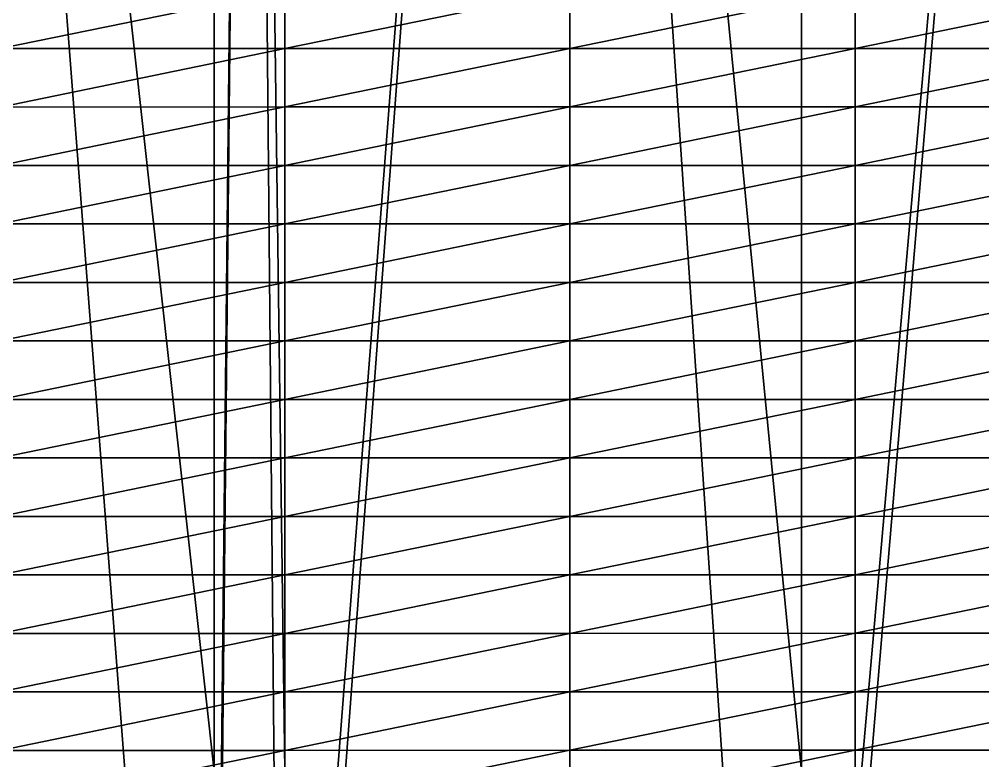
# Model space of a CAD drawing. Header units: metres. Extents: x -3 to 177, y -14 to 14.
# Drawn here: x 115.098 to 118.732, y -9.957 to -7.163 of the extents above; entities that cross this region are included whole.
import ezdxf

# ---------------------------------------------------------------- set-up
doc = ezdxf.new("R2010")
doc.units = ezdxf.units.M
for name, color, linetype, true_color in [('DB_2', 7, 'Continuous', 0x99866a), ('HOLD_2', 7, 'Continuous', 0x6fbad1), ('HULL', 7, 'Continuous', 0x528ba5)]:
    doc.layers.add(name, color=color, linetype=linetype, true_color=true_color)

msp = doc.modelspace()

# ---------------------------------------------------------------- linework, layer by layer
at = {"layer": 'DB_2'}
for points in [[(113.6188, 14.3623, 1.75), (115.8335, -14.3624, 1.75), (115.8335, 14.3624, 1.75)], [(113.6188, 14.3623, 1.75), (113.6188, -14.3623, 1.75), (115.8335, -14.3624, 1.75)], [(115.8335, 14.3624, 1.75), (115.8335, -14.3624, 1.75), (116.1, -14.3624, 1.75)], [(115.8335, 14.3624, 1.75), (116.1, -14.3624, 1.75), (116.1, 14.3624, 1.75)], [(116.1, 14.3624, 1.75), (116.1, -14.3624, 1.75), (118.0483, -14.3624, 1.75)], [(116.1, 14.3624, 1.75), (118.0483, -14.3624, 1.75), (118.0483, 14.3624, 1.75)], [(118.0483, 14.3624, 1.75), (120.2631, -14.3625, 1.75), (120.2631, 14.3625, 1.75)], [(118.0483, 14.3624, 1.75), (118.0483, -14.3624, 1.75), (120.2631, -14.3625, 1.75)], [(113.6188, -12.563), (113.6188, 12.563), (115.8335, 12.5627)], [(113.6188, -12.563), (115.8335, 12.5627), (115.8335, -12.5627)], [(115.8335, -12.5627), (115.8335, 12.5627), (116.1, 12.5627)], [(115.8335, -12.5627), (116.1, 12.5627), (116.1, -12.5627)], [(116.1, -12.5627), (116.1, 12.5627), (118.0483, 12.5624)], [(116.1, -12.5627), (118.0483, 12.5624), (118.0483, -12.5624)], [(118.0483, -12.5624), (118.0483, 12.5624), (120.2631, 12.5622)], [(118.0483, -12.5624), (120.2631, 12.5622), (120.2631, -12.5622)]]:
    msp.add_3dface(points, dxfattribs=at)
at = {"layer": 'HOLD_2'}
for points in [[(113.6188, -13.0583, 1.75), (113.6188, 13.0583, 1.75), (115.8335, 13.0584, 1.75)], [(113.6188, -13.0583, 1.75), (115.8335, 13.0584, 1.75), (115.8335, -13.0584, 1.75)], [(115.8335, -13.0584, 1.75), (115.8335, 13.0584, 1.75), (116.1, 13.0584, 1.75)], [(115.8335, -13.0584, 1.75), (116.1, 13.0584, 1.75), (116.1, -13.0584, 1.75)], [(116.1, -13.0584, 1.75), (116.1, 13.0584, 1.75), (118.0483, 13.0584, 1.75)], [(116.1, -13.0584, 1.75), (118.0483, 13.0584, 1.75), (118.0483, -13.0584, 1.75)], [(118.0483, -13.0584, 1.75), (118.0483, 13.0584, 1.75), (120.2631, 13.0585, 1.75)], [(118.0483, -13.0584, 1.75), (120.2631, 13.0585, 1.75), (120.2631, -13.0585, 1.75)], [(113.6188, 9.996, 14.6), (113.6188, -9.996, 14.6), (115.8335, -9.996, 14.6)], [(113.6188, 9.996, 14.6), (115.8335, -9.996, 14.6), (115.8335, 9.996, 14.6)], [(115.8335, 9.996, 14.6), (115.8335, -9.996, 14.6), (116.1, -9.996, 14.6)], [(115.8335, 9.996, 14.6), (116.1, -9.996, 14.6), (116.1, 9.996, 14.6)], [(116.1, 9.996, 14.6), (116.1, -9.996, 14.6), (118.0483, -9.996, 14.6)], [(116.1, 9.996, 14.6), (118.0483, -9.996, 14.6), (118.0483, 9.996, 14.6)], [(118.0483, 9.996, 14.6), (118.0483, -9.996, 14.6), (120.2631, -9.996, 14.6)], [(118.0483, 9.996, 14.6), (120.2631, -9.996, 14.6), (120.2631, 9.996, 14.6)]]:
    msp.add_3dface(points, dxfattribs=at)
at = {"layer": 'HULL'}
for points in [[(115.025, -7.2732), (115.025, -7.0528), (116.1, -7.0527)], [(115.025, -7.2732), (116.1, -7.0527), (116.1, -7.2731)], [(116.1, -7.2731), (116.1, -7.0527), (117.175, -7.0527)], [(116.1, -7.2731), (117.175, -7.0527), (117.175, -7.2731)], [(117.175, -7.2731), (117.175, -7.0527), (118.25, -7.0526)], [(117.175, -7.2731), (118.25, -7.0526), (118.25, -7.273)], [(118.25, -7.273), (118.25, -7.0526), (119.325, -7.0525)], [(118.25, -7.273), (119.325, -7.0525), (119.325, -7.2729)], [(115.025, -7.4936), (115.025, -7.2732), (116.1, -7.2731)], [(115.025, -7.4936), (116.1, -7.2731), (116.1, -7.4935)], [(116.1, -7.4935), (116.1, -7.2731), (117.175, -7.2731)], [(116.1, -7.4935), (117.175, -7.2731), (117.175, -7.4934)], [(117.175, -7.4934), (117.175, -7.2731), (118.25, -7.273)], [(117.175, -7.4934), (118.25, -7.273), (118.25, -7.4934)], [(118.25, -7.4934), (118.25, -7.273), (119.325, -7.2729)], [(118.25, -7.4934), (119.325, -7.2729), (119.325, -7.4933)], [(115.025, -7.714), (115.025, -7.4936), (116.1, -7.4935)], [(115.025, -7.714), (116.1, -7.4935), (116.1, -7.7139)], [(116.1, -7.7139), (116.1, -7.4935), (117.175, -7.4934)], [(116.1, -7.7139), (117.175, -7.4934), (117.175, -7.7138)], [(117.175, -7.7138), (117.175, -7.4934), (118.25, -7.4934)], [(117.175, -7.7138), (118.25, -7.4934), (118.25, -7.7138)], [(118.25, -7.7138), (118.25, -7.4934), (119.325, -7.4933)], [(118.25, -7.7138), (119.325, -7.4933), (119.325, -7.7137)], [(115.025, -7.9344), (115.025, -7.714), (116.1, -7.7139)], [(115.025, -7.9344), (116.1, -7.7139), (116.1, -7.9343)], [(116.1, -7.9343), (116.1, -7.7139), (117.175, -7.7138)], [(116.1, -7.9343), (117.175, -7.7138), (117.175, -7.9342)], [(117.175, -7.9342), (117.175, -7.7138), (118.25, -7.7138)], [(117.175, -7.9342), (118.25, -7.7138), (118.25, -7.9342)], [(118.25, -7.9342), (118.25, -7.7138), (119.325, -7.7137)], [(118.25, -7.9342), (119.325, -7.7137), (119.325, -7.9341)], [(115.025, -8.1548), (115.025, -7.9344), (116.1, -7.9343)], [(115.025, -8.1548), (116.1, -7.9343), (116.1, -8.1547)], [(116.1, -8.1547), (116.1, -7.9343), (117.175, -7.9342)], [(116.1, -8.1547), (117.175, -7.9342), (117.175, -8.1546)], [(117.175, -8.1546), (117.175, -7.9342), (118.25, -7.9342)], [(117.175, -8.1546), (118.25, -7.9342), (118.25, -8.1546)], [(118.25, -8.1546), (118.25, -7.9342), (119.325, -7.9341)], [(118.25, -8.1546), (119.325, -7.9341), (119.325, -8.1545)], [(115.025, -8.3752), (115.025, -8.1548), (116.1, -8.1547)], [(115.025, -8.3752), (116.1, -8.1547), (116.1, -8.3751)], [(116.1, -8.3751), (116.1, -8.1547), (117.175, -8.1546)], [(116.1, -8.3751), (117.175, -8.1546), (117.175, -8.375)], [(117.175, -8.375), (117.175, -8.1546), (118.25, -8.1546)], [(117.175, -8.375), (118.25, -8.1546), (118.25, -8.3749)], [(118.25, -8.3749), (118.25, -8.1546), (119.325, -8.1545)], [(118.25, -8.3749), (119.325, -8.1545), (119.325, -8.3749)], [(115.025, -8.5956), (115.025, -8.3752), (116.1, -8.3751)], [(115.025, -8.5956), (116.1, -8.3751), (116.1, -8.5955)], [(116.1, -8.5955), (116.1, -8.3751), (117.175, -8.375)], [(116.1, -8.5955), (117.175, -8.375), (117.175, -8.5954)], [(117.175, -8.5954), (117.175, -8.375), (118.25, -8.3749)], [(117.175, -8.5954), (118.25, -8.3749), (118.25, -8.5953)], [(118.25, -8.5953), (118.25, -8.3749), (119.325, -8.3749)], [(118.25, -8.5953), (119.325, -8.3749), (119.325, -8.5953)], [(115.025, -8.816), (115.025, -8.5956), (116.1, -8.5955)], [(115.025, -8.816), (116.1, -8.5955), (116.1, -8.8159)], [(116.1, -8.8159), (116.1, -8.5955), (117.175, -8.5954)], [(116.1, -8.8159), (117.175, -8.5954), (117.175, -8.8158)], [(117.175, -8.8158), (117.175, -8.5954), (118.25, -8.5953)], [(117.175, -8.8158), (118.25, -8.5953), (118.25, -8.8157)], [(118.25, -8.8157), (118.25, -8.5953), (119.325, -8.5953)], [(118.25, -8.8157), (119.325, -8.5953), (119.325, -8.8156)], [(115.025, -9.0364), (115.025, -8.816), (116.1, -8.8159)], [(115.025, -9.0364), (116.1, -8.8159), (116.1, -9.0363)], [(116.1, -9.0363), (116.1, -8.8159), (117.175, -8.8158)], [(116.1, -9.0363), (117.175, -8.8158), (117.175, -9.0362)], [(117.175, -9.0362), (117.175, -8.8158), (118.25, -8.8157)], [(117.175, -9.0362), (118.25, -8.8157), (118.25, -9.0361)], [(118.25, -9.0361), (118.25, -8.8157), (119.325, -8.8156)], [(118.25, -9.0361), (119.325, -8.8156), (119.325, -9.036)], [(115.025, -9.2568), (115.025, -9.0364), (116.1, -9.0363)], [(115.025, -9.2568), (116.1, -9.0363), (116.1, -9.2567)], [(116.1, -9.2567), (116.1, -9.0363), (117.175, -9.0362)], [(116.1, -9.2567), (117.175, -9.0362), (117.175, -9.2566)], [(117.175, -9.2566), (117.175, -9.0362), (118.25, -9.0361)], [(117.175, -9.2566), (118.25, -9.0361), (118.25, -9.2565)], [(118.25, -9.2565), (118.25, -9.0361), (119.325, -9.036)], [(118.25, -9.2565), (119.325, -9.036), (119.325, -9.2564)], [(115.025, -9.4772), (115.025, -9.2568), (116.1, -9.2567)], [(115.025, -9.4772), (116.1, -9.2567), (116.1, -9.4771)], [(116.1, -9.4771), (116.1, -9.2567), (117.175, -9.2566)], [(116.1, -9.4771), (117.175, -9.2566), (117.175, -9.477)], [(117.175, -9.477), (117.175, -9.2566), (118.25, -9.2565)], [(117.175, -9.477), (118.25, -9.2565), (118.25, -9.4769)], [(118.25, -9.4769), (118.25, -9.2565), (119.325, -9.2564)], [(118.25, -9.4769), (119.325, -9.2564), (119.325, -9.4768)], [(115.025, -9.6976), (115.025, -9.4772), (116.1, -9.4771)], [(115.025, -9.6976), (116.1, -9.4771), (116.1, -9.6975)], [(116.1, -9.6975), (116.1, -9.4771), (117.175, -9.477)], [(116.1, -9.6975), (117.175, -9.477), (117.175, -9.6974)], [(117.175, -9.6974), (117.175, -9.477), (118.25, -9.4769)], [(117.175, -9.6974), (118.25, -9.4769), (118.25, -9.6973)], [(118.25, -9.6973), (118.25, -9.4769), (119.325, -9.4768)], [(118.25, -9.6973), (119.325, -9.4768), (119.325, -9.6972)], [(115.025, -9.918), (115.025, -9.6976), (116.1, -9.6975)], [(115.025, -9.918), (116.1, -9.6975), (116.1, -9.9179)], [(116.1, -9.9179), (116.1, -9.6975), (117.175, -9.6974)], [(116.1, -9.9179), (117.175, -9.6974), (117.175, -9.9178)], [(117.175, -9.9178), (117.175, -9.6974), (118.25, -9.6973)], [(117.175, -9.9178), (118.25, -9.6973), (118.25, -9.9177)], [(118.25, -9.9177), (118.25, -9.6973), (119.325, -9.6972)], [(118.25, -9.9177), (119.325, -9.6972), (119.325, -9.9176)], [(115.025, -10.1384), (115.025, -9.918), (116.1, -9.9179)], [(115.025, -10.1384), (116.1, -9.9179), (116.1, -10.1383)], [(116.1, -10.1383), (116.1, -9.9179), (117.175, -9.9178)], [(116.1, -10.1383), (117.175, -9.9178), (117.175, -10.1382)], [(117.175, -10.1382), (117.175, -9.9178), (118.25, -9.9177)], [(117.175, -10.1382), (118.25, -9.9177), (118.25, -10.1381)], [(118.25, -10.1381), (118.25, -9.9177), (119.325, -9.9176)], [(118.25, -10.1381), (119.325, -9.9176), (119.325, -10.138)]]:
    msp.add_3dface(points, dxfattribs=at)

doc.saveas('drawing.dxf')
